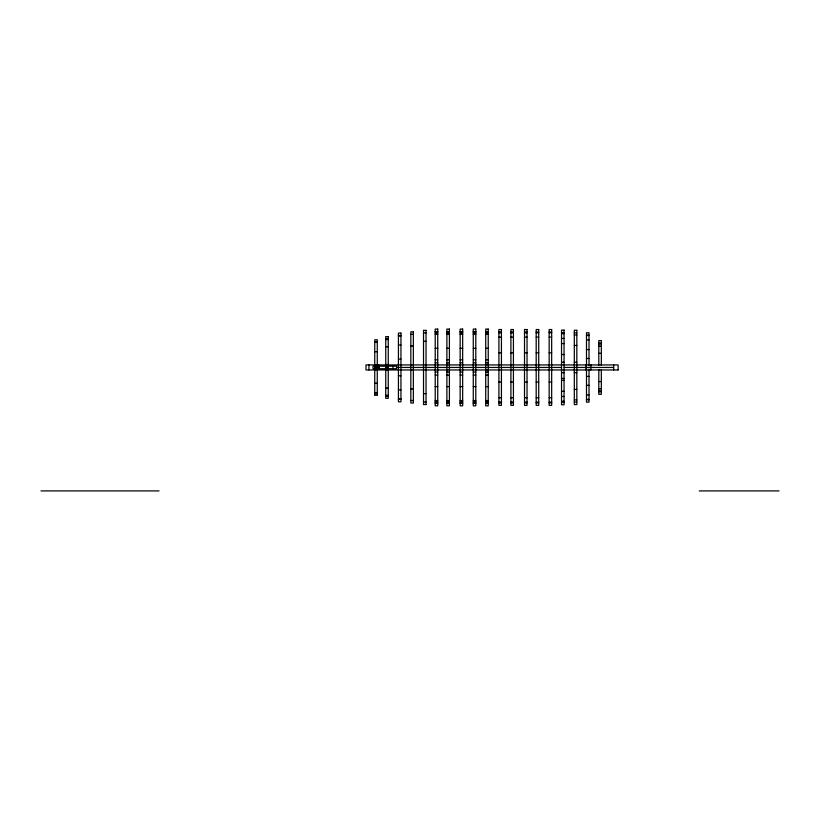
<?xml version="1.0" encoding="UTF-8"?>
<svg xmlns="http://www.w3.org/2000/svg" width="820" height="820" viewBox="0 0 820 820"><rect width="100%" height="100%" fill="white"/><g stroke="black" fill="none" stroke-linecap="round" stroke-linejoin="round"><path stroke-width="1.23" d="M423.52 330.378L426.031 330.378M435.215 331.608L437.736 331.608M446.88 331.608L449.401 331.608M460.153 331.608L462.664 331.608M473.273 331.608L475.795 331.608M485.727 331.608L488.238 331.608M435.215 332.049L437.736 332.049M446.88 332.049L449.401 332.049M460.153 332.049L462.664 332.049M473.273 332.049L475.795 332.049M485.727 332.049L488.238 332.049M498.908 332.049L501.43 332.049M510.911 332.049L513.422 332.049M524.513 332.049L527.034 332.049M536.188 332.049L538.709 332.049M549.154 332.049L551.665 332.049M561.526 332.643L564.047 332.643M498.908 332.797L501.43 332.797M510.911 332.797L513.422 332.797M524.513 332.797L527.034 332.797M536.188 332.797L538.709 332.797M549.154 332.797L551.665 332.797M423.52 332.899L426.031 332.899M574.307 332.869L576.829 332.869M435.215 333.043L437.736 333.043M446.88 333.043L449.401 333.043M460.153 333.043L462.664 333.043M473.273 333.043L475.795 333.043M485.727 333.043L488.238 333.043M561.526 333.678L564.047 333.678M435.215 334.324L437.736 334.324M446.88 334.324L449.401 334.324M460.153 334.324L462.664 334.324M473.273 334.324L475.795 334.324M485.727 334.324L488.238 334.324M410.83 334.386L413.352 334.386M574.307 335.001L576.829 335.001M586.495 335.226L589.016 335.226M398.428 335.534L400.949 335.534M586.495 335.482L589.016 335.482M398.428 336.015L400.949 336.015M498.908 337.143L501.43 337.143M510.911 337.143L513.422 337.143M524.513 337.143L527.034 337.143M536.188 337.143L538.709 337.143M549.154 337.143L551.665 337.143M561.526 338.414L564.047 338.414M385.748 338.865L388.26 338.865M385.748 339.531L388.26 339.531M586.495 339.91L589.016 339.91M423.52 341.274L426.031 341.274M374.75 342.145L377.272 342.145M374.75 342.319L377.272 342.319M598.805 343.19L601.326 343.19M561.526 343.59L564.047 343.59M598.805 343.846L601.326 343.846M398.428 345.015L400.949 345.015M574.307 345.476L576.829 345.476M410.83 345.978L413.352 345.978M598.805 346.183L601.326 346.183M385.748 346.788L388.26 346.788M435.215 348.295L437.736 348.295M446.88 348.295L449.401 348.295M460.153 348.295L462.664 348.295M473.273 348.295L475.795 348.295M485.727 348.295L488.238 348.295M586.495 349.545L589.016 349.545M374.75 351.678L377.272 351.678M498.908 352.825L501.43 352.825M510.911 352.825L513.422 352.825M524.513 352.825L527.034 352.825M536.188 352.825L538.709 352.825M549.154 352.825L551.665 352.825M598.805 353.338L601.326 353.338M561.526 354.517L564.047 354.517M586.495 358.473L589.016 358.473M398.428 359.098L400.949 359.098M435.215 359.826L437.736 359.826M446.88 359.826L449.401 359.826M460.153 359.826L462.664 359.826M473.273 359.826L475.795 359.826M485.727 359.826L488.238 359.826M561.526 362.225L564.047 362.225M574.307 362.225L576.829 362.225M435.215 362.809L437.736 362.809M446.88 362.809L449.401 362.809M460.153 362.809L462.664 362.809M473.273 362.809L475.795 362.809M485.727 362.809L488.238 362.809M385.748 364.51L388.26 364.51M374.75 366.581L377.272 366.581M374.75 366.919L377.272 366.919M374.75 367.452L377.272 367.452M385.748 367.452L388.26 367.452M396.654 367.452L561.628 367.452M564.191 367.452L613.668 367.452M374.75 367.975L377.272 367.975M374.75 368.313L377.272 368.313M618.147 369.963L365.997 369.963L365.997 364.931L618.147 364.931L618.116 369.963M385.748 370.394L388.26 370.394M435.215 372.085L437.736 372.085M446.88 372.085L449.401 372.085M460.153 372.085L462.664 372.085M473.273 372.085L475.795 372.085M485.727 372.085L488.238 372.085M561.526 372.7L564.047 372.7M574.307 372.669L576.829 372.669M435.215 375.078L437.736 375.078M446.88 375.078L449.401 375.078M460.153 375.078L462.664 375.078M473.273 375.078L475.795 375.078M485.727 375.078L488.238 375.078M398.428 375.796L400.949 375.796M586.495 376.421L589.016 376.421M561.526 378.461L564.047 378.461M561.526 380.377L564.047 380.377M598.805 381.556L601.326 381.556M498.908 382.069L501.43 382.069M510.911 382.069L513.422 382.069M524.513 382.069L527.034 382.069M536.188 382.069L538.709 382.069M549.154 382.069L551.665 382.069M374.75 383.227L377.272 383.227M586.495 385.349L589.016 385.349M435.215 386.599L437.736 386.599M446.88 386.599L449.401 386.599M460.153 386.599L462.664 386.599M473.273 386.599L475.795 386.599M485.727 386.599L488.238 386.599M385.748 388.106L388.26 388.106M598.805 388.721L601.326 388.721M410.83 388.916L413.352 388.916M574.307 389.418L576.829 389.418M398.428 389.889L400.949 389.889M598.805 391.048L601.326 391.048M561.526 391.304L564.047 391.304M598.805 391.704L601.326 391.704M374.75 392.575L377.272 392.575M374.75 392.749L377.272 392.749M423.52 393.62L426.031 393.62M586.495 394.984L589.016 394.984M374.75 395.045L377.272 395.045M385.748 395.363L388.26 395.363M385.748 396.029L388.26 396.029M561.526 396.48L564.047 396.48M498.908 397.761L501.43 397.761M510.911 397.761L513.422 397.761M524.513 397.761L527.034 397.761M536.188 397.761L538.709 397.761M549.154 397.761L551.665 397.761M398.428 398.879L400.949 398.879M398.428 399.36L400.949 399.36M586.495 399.412L589.016 399.412M586.495 399.668L589.016 399.668M574.307 399.893L576.829 399.893M410.83 400.508L413.352 400.508M435.215 400.57L437.736 400.57M446.88 400.57L449.401 400.57M460.153 400.57L462.664 400.57M473.273 400.57L475.795 400.57M485.727 400.57L488.238 400.57M561.526 401.216L564.047 401.216M435.215 401.851L437.736 401.851M446.88 401.851L449.401 401.851M460.153 401.851L462.664 401.851M473.273 401.851L475.795 401.851M485.727 401.851L488.238 401.851M423.52 402.005L426.031 402.005M574.307 402.036L576.829 402.036M498.908 402.097L501.43 402.097M510.911 402.097L513.422 402.097M524.513 402.097L527.034 402.097M536.188 402.097L538.709 402.097M549.154 402.097L551.665 402.097M561.526 402.251L564.047 402.251M435.215 402.845L437.736 402.845M446.88 402.845L449.401 402.845M460.153 402.845L462.664 402.845M473.273 402.845L475.795 402.845M485.727 402.845L488.238 402.845M498.908 402.845L501.43 402.845M510.911 402.845L513.422 402.845M524.513 402.845L527.034 402.845M536.188 402.845L538.709 402.845M549.154 402.845L551.665 402.845M435.215 403.286L437.736 403.286M446.88 403.286L449.401 403.286M460.153 403.286L462.664 403.286M473.273 403.286L475.795 403.286M485.727 403.286L488.238 403.286M423.52 404.516L426.031 404.516M41 490.913L159.039 490.913M699.265 490.913L779 490.913M613.668 364.931L613.668 369.963M601.326 365.341L601.326 340.587L598.805 340.587L598.805 365.341M601.326 369.553L601.326 394.307L598.805 394.307L598.805 369.553M590.923 364.931L590.923 369.963M589.016 365.73L589.016 332.746L586.495 332.746L586.495 366.109M589.016 369.164L589.016 402.148L586.495 402.148L586.495 368.785M585.931 364.931L585.931 369.963M426.031 330.337L426.031 404.557M423.52 330.337L423.52 404.557M392.995 366.191L392.995 368.703M379.199 366.191L379.199 368.703M378.758 364.931L378.758 367.452M377.364 366.191L377.364 368.703M377.272 395.148L377.272 339.746L374.75 339.849L374.75 395.148M368.938 364.931L368.938 369.963M437.736 329.087L435.215 329.087L435.215 405.808L437.736 405.808L437.736 329.087M449.401 329.087L446.88 329.087L446.88 405.808L449.401 405.808L449.401 329.087M462.664 329.087L460.153 329.087L460.153 405.808L462.664 405.808L462.664 329.087M475.795 329.087L473.273 329.087L473.273 405.808L475.795 405.808L475.795 329.087M488.238 329.087L485.727 329.087L485.727 405.808L488.238 405.808L488.238 329.087M501.43 329.527L498.908 329.527L498.908 405.377L501.43 405.377L501.43 329.527M513.422 329.527L510.911 329.527L510.911 405.377L513.422 405.377L513.422 329.527M527.034 329.527L524.513 329.527L524.513 405.377L527.034 405.377L527.034 329.527M538.709 329.527L536.188 329.527L536.188 405.377L538.709 405.377L538.709 329.527M551.665 329.527L549.154 329.527L549.154 405.377L551.665 405.377L551.665 329.527M564.047 330.122L561.526 330.122L561.526 404.783L564.047 404.783L564.047 330.122M576.829 330.296L574.307 330.296L574.307 404.598L576.829 404.598L576.829 330.296M413.352 331.864L410.83 331.864L410.83 403.03L413.352 403.03L413.352 331.864M400.949 333.084L398.428 333.084L398.428 401.81L400.949 401.81L400.949 333.084M388.26 336.6L385.748 336.6L385.748 398.294L388.26 398.294L388.26 336.6M396.613 366.191L373.028 366.191L373.028 368.703L396.613 368.703L396.613 366.191"/></g></svg>
